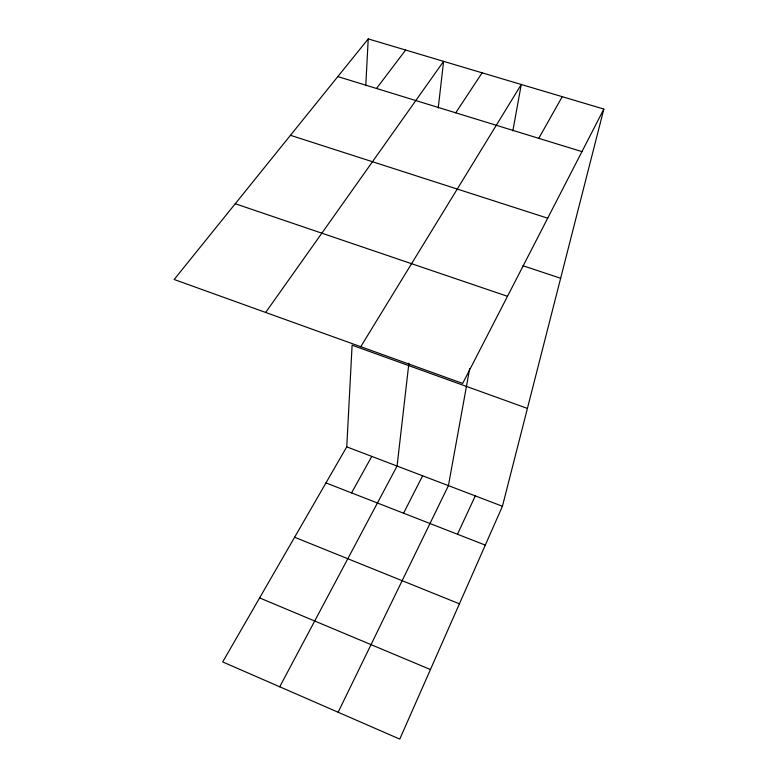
<?xml version="1.0" encoding="UTF-8"?>
<svg xmlns="http://www.w3.org/2000/svg" width="778" height="778" viewBox="0 0 778 778"><rect width="100%" height="100%" fill="white"/><g stroke="black" fill="none" stroke-linecap="round" stroke-linejoin="round"><path stroke-width="1.17" d="M603.845 109.076L462.667 383.428L174.155 279.487L368.227 38.9L603.845 109.076L502.432 506.245L399.766 739.1L222.693 661.932L346.755 446.854L352.103 345.189L527.416 408.401M365.767 85.726L368.227 38.9M408.897 363.17L397.072 466.051L279.73 686.789M438.228 108.006L443.596 61.345L265.668 312.455M469.669 368.626L448.42 485.637L338.129 712.24M512.838 130.937L521.27 84.481L360.749 346.706M457.493 534.253L475.28 495.878M403.568 513.208L422.619 475.786M351.559 492.902L371.787 456.404M538.775 138.338L562.231 96.676M455.733 112.82L482.136 72.821M376.513 88.478L405.63 50.035M337.827 76.584L581.954 151.603M290.466 135.304L547.693 218.19M522.991 265.736L560.646 278.271M235.267 203.739L507.499 296.311M346.755 446.854L502.432 506.245M325.963 482.905L485.297 545.115M294.619 537.248L459.419 603.816M259.628 597.912L430.438 669.537"/></g></svg>
